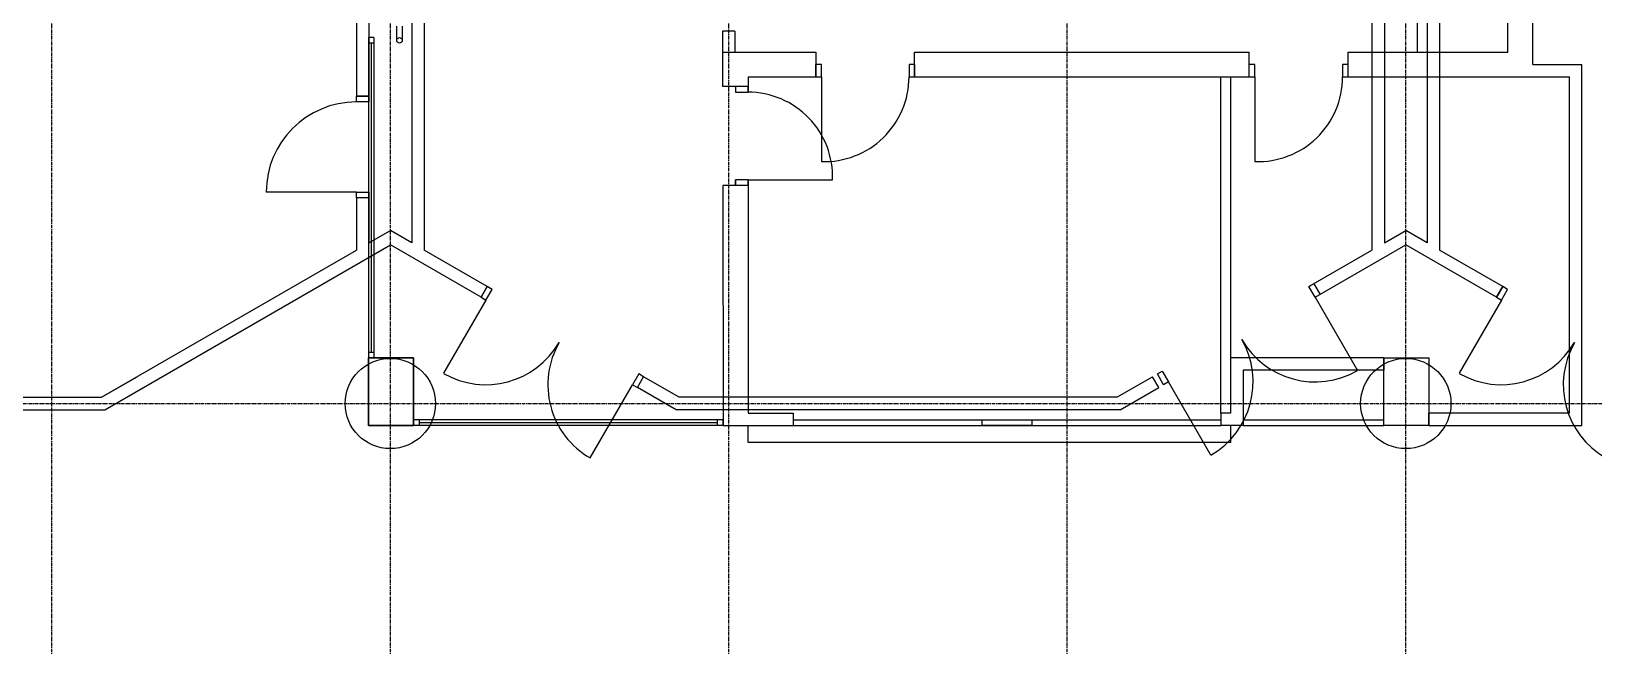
# Model space of a CAD drawing. Header units: millimetres. Extents: x -58291 to 85267, y -25390 to 74943.
# Drawn here: x -17716 to -3867, y 39128 to 44577 of the extents above; entities that cross this region are included whole.
import ezdxf

# ---------------------------------------------------------------- set-up
doc = ezdxf.new("R2010")
doc.units = ezdxf.units.MM
doc.linetypes.add('PCENTRE', pattern=[50.8, 31.75, -6.35, 6.35, -6.35])
doc.linetypes.add('PCENTRE2', pattern=[28.575, 19.05, -3.175, 3.175, -3.175])
for name, color, linetype in [('Basement 01 - Doors Windows and Openings', 1, 'Continuous'), ('Basement 01 - Structural Members', 5, 'Continuous'), ('Basement 01 - Walls', 3, 'Continuous'), ('Boundaries_and_building_grids', 140, 'PCENTRE2'), ('BRICK_WALLS_P4', 1, 'Continuous'), ('COLUMNS_P5', 5, 'Continuous'), ('DR', 8, 'Continuous'), ('SHOPFITTING', 4, 'Continuous'), ('WA', 6, 'Continuous'), ('WN', 4, 'Continuous')]:
    doc.layers.add(name, color=color, linetype=linetype)

msp = doc.modelspace()

# ---------------------------------------------------------------- linework, layer by layer
at = {"layer": 'Basement 01 - Doors Windows and Openings', "color": 1, "linetype": 'Continuous', "lineweight": -3}
for p, q in [((-14833, 43150, -4600), (-15633, 43150, -4600)), ((-13686, 42193, -4600), (-14061, 41544, -4600)), ((-6337, 42218, -4600), (-5962, 41569, -4600)), ((-4686, 42193, -4600), (-5061, 41544, -4600)), ((-12762, 40794, -4600), (-12387, 41443, -4600)), ((-7261, 40819, -4600), (-7636, 41468, -4600))]:
    msp.add_line(p, q, dxfattribs=at)
at = {"layer": 'Basement 01 - Doors Windows and Openings', "color": 1, "linetype": 'Continuous', "lineweight": -3, "elevation": -4600}
for points in [[(-14833, 43950), (-14833, 44000), (-14723, 44000), (-14723, 43950), (-14833, 43950)], [(-14833, 43100), (-14833, 43150), (-14723, 43150), (-14723, 43100), (-14833, 43100)], [(-13686, 42193), (-13631, 42288), (-13674, 42313), (-13729, 42218), (-13686, 42193)], [(-6337, 42218), (-6392, 42313), (-6348, 42338), (-6293, 42243), (-6337, 42218)], [(-4686, 42193), (-4631, 42288), (-4674, 42313), (-4729, 42218), (-4686, 42193)], [(-7679, 41443), (-7734, 41538), (-7691, 41563), (-7636, 41468), (-7679, 41443)], [(-12343, 41418), (-12288, 41513), (-12332, 41538), (-12387, 41443), (-12343, 41418)]]:
    msp.add_lwpolyline(points, dxfattribs=at)
at = {"layer": 'Basement 01 - Doors Windows and Openings', "color": 1, "linetype": 'Continuous', "lineweight": -3}
for centre, radius, start, end in [((-14833, 43150, -4600), 800, 90, 180), ((-7636, 41468, -4600), 750, 300, 30), ((-6337, 42218, -4600), 750, 210, 300), ((-13686, 42193, -4600), 750, 240, 330), ((-12387, 41443, -4600), 750, 149.9999, 240.0002), ((-4686, 42193, -4600), 750, 240, 330), ((-3387, 41443, -4600), 750, 150, 240)]:
    msp.add_arc(centre, radius, start, end, dxfattribs=at)
at = {"layer": 'Basement 01 - Structural Members', "color": 5, "linetype": 'Continuous', "lineweight": -3}
for centre in [(-14533, 41276, -4600), (-5533, 41276, -4600)]:
    msp.add_circle(centre, 400, dxfattribs=at)
at = {"layer": 'Basement 01 - Walls', "color": 3, "linetype": 'Continuous', "lineweight": -3}
for p, q in [((-14833, 46976, -4600), (-14833, 44000, -4600)), ((-14723, 46976, -4600), (-14723, 44000, -4600)), ((-14343, 46976, -4600), (-14343, 42700, -4600)), ((-14233, 46976, -4600), (-14233, 42636, -4600)), ((-5833, 46976, -4600), (-5833, 42636, -4600)), ((-5723, 46976, -4600), (-5723, 42700, -4600)), ((-5343, 46976, -4600), (-5343, 42700, -4600)), ((-5233, 46976, -4600), (-5233, 42636, -4600)), ((-14723, 44000, -4600), (-14833, 44000, -4600)), ((-14723, 43100, -4600), (-14833, 43100, -4600)), ((-14833, 43100, -4600), (-14833, 42636, -4600)), ((-14723, 43100, -4600), (-14723, 42700, -4600)), ((-14723, 42700, -4600), (-14533, 42809, -4600)), ((-14343, 42700, -4600), (-14533, 42809, -4600)), ((-5723, 42700, -4600), (-5533, 42809, -4600)), ((-5343, 42700, -4600), (-5533, 42809, -4600)), ((-17064, 41221, -4600), (-14533, 42682, -4600)), ((-13729, 42218, -4600), (-14533, 42682, -4600)), ((-6337, 42218, -4600), (-5533, 42682, -4600)), ((-4729, 42218, -4600), (-5533, 42682, -4600)), ((-17094, 41331, -4600), (-14833, 42636, -4600)), ((-13674, 42313, -4600), (-14233, 42636, -4600)), ((-6392, 42313, -4600), (-5833, 42636, -4600)), ((-4674, 42313, -4600), (-5233, 42636, -4600)), ((-13729, 42218, -4600), (-13674, 42313, -4600)), ((-6337, 42218, -4600), (-6392, 42313, -4600)), ((-4729, 42218, -4600), (-4674, 42313, -4600)), ((-17094, 41331, -4600), (-16777, 41513, -4600)), ((-17064, 41221, -4600), (-16722, 41418, -4600)), ((-12343, 41418, -4600), (-12288, 41513, -4600)), ((-12001, 41221, -4600), (-12343, 41418, -4600)), ((-11972, 41331, -4600), (-12288, 41513, -4600)), ((-8094, 41331, -4600), (-7777, 41513, -4600)), ((-8064, 41221, -4600), (-7722, 41418, -4600)), ((-7722, 41418, -4600), (-7777, 41513, -4600)), ((-22172, 41331, -4600), (-17094, 41331, -4600)), ((-8094, 41331, -4600), (-11972, 41331, -4600)), ((-22201, 41221, -4600), (-17064, 41221, -4600)), ((-8064, 41221, -4600), (-12001, 41221, -4600))]:
    msp.add_line(p, q, dxfattribs=at)
at = {"layer": 'Boundaries_and_building_grids', "color": 140, "linetype": 'PCENTRE', "lineweight": -3}
for p, q in [((-17533, -17978), (-17533, 67826)), ((-14533, -17978), (-14533, 67826)), ((-11533, -17978), (-11533, 67826)), ((-8533, -17978), (-8533, 67826)), ((-5533, -17978), (-5533, 67826)), ((-52891, 41276), (85267, 41276))]:
    msp.add_line(p, q, dxfattribs=at)
at = {"layer": 'BRICK_WALLS_P4', "linetype": 'Continuous'}
for p, q in [((-4628, 44391), (-4628, 52981)), ((-4408, 44281), (-4408, 52981)), ((-11588, 44391), (-11588, 44086)), ((-11588, 44391), (-10763, 44391)), ((-10763, 44391), (-10763, 44171)), ((-9886, 44391), (-6920, 44391)), ((-9886, 44171), (-9886, 44391)), ((-6043, 44391), (-4628, 44391)), ((-4408, 44281), (-3973, 44281)), ((-3973, 41081), (-3973, 44281)), ((-11363, 44171), (-10763, 44171)), ((-11363, 44171), (-11363, 44036)), ((-9886, 44171), (-6870, 44171)), ((-6093, 44171), (-4083, 44171)), ((-4083, 41191), (-4083, 44171)), ((-11586, 43209), (-11583, 41081)), ((-11363, 43259), (-11363, 41191)), ((-5728, 41681), (-7083, 41681)), ((-6973, 41571), (-6973, 41081)), ((-5728, 41571), (-6973, 41571)), ((-5728, 41681), (-5728, 41571)), ((-11363, 41191), (-10963, 41191)), ((-10963, 41191), (-10963, 41081)), ((-7083, 41191), (-7173, 41191)), ((-7173, 41191), (-7173, 41081)), ((-4083, 41191), (-5328, 41191)), ((-5328, 41081), (-5328, 41191)), ((-11583, 41081), (-10963, 41081)), ((-6973, 41081), (-7173, 41081)), ((-5328, 41081), (-3973, 41081))]:
    msp.add_line(p, q, dxfattribs=at)
at = {"layer": 'BRICK_WALLS_P4'}
for p, q in [((-6920, 44171), (-6920, 44391)), ((-6043, 44171), (-6043, 44391)), ((-11363, 44086), (-11588, 44086)), ((-7173, 41191), (-7173, 44171)), ((-7083, 41191), (-7083, 44171)), ((-11363, 43209), (-11586, 43209))]:
    msp.add_line(p, q, dxfattribs=at)
at = {"layer": 'COLUMNS_P5', "linetype": 'Continuous', "lineweight": -3}
msp.add_lwpolyline([(-14728, 41191), (-14728, 41081), (-14728, 41681), (-14328, 41681), (-14328, 41081), (-14728, 41081), (-14328, 41081), (-14328, 41681), (-14728, 41681), (-14728, 41081), (-14728, 41681), (-14328, 41681), (-14328, 41081)], dxfattribs=at)
msp.add_lwpolyline([(-5328, 41681), (-5328, 41081), (-5728, 41081), (-5728, 41681)], close=True, dxfattribs=at)
at = {"layer": 'DR', "linetype": 'Continuous'}
for p, q in [((-10763, 44281), (-10763, 44171)), ((-10763, 44281), (-10763, 44171)), ((-10713, 44281), (-10763, 44281)), ((-10713, 44281), (-10763, 44281)), ((-10713, 44171), (-10713, 44281)), ((-10713, 44171), (-10713, 44281)), ((-9936, 44281), (-9936, 44171)), ((-9886, 44281), (-9936, 44281)), ((-9886, 44171), (-9886, 44281)), ((-6870, 44281), (-6920, 44281)), ((-6870, 44281), (-6920, 44281)), ((-6870, 44171), (-6870, 44281)), ((-6870, 44171), (-6870, 44281)), ((-6043, 44281), (-6093, 44281)), ((-6093, 44281), (-6093, 44171)), ((-11473, 44086), (-11473, 44036)), ((-11363, 44036), (-11363, 44086)), ((-10763, 44171), (-10713, 44171)), ((-10763, 44171), (-10713, 44171)), ((-10713, 44171), (-10713, 43421)), ((-9936, 44171), (-9886, 44171)), ((-6920, 44171), (-6870, 44171)), ((-6920, 44171), (-6870, 44171)), ((-6870, 44171), (-6870, 43421)), ((-6093, 44171), (-6043, 44171)), ((-11473, 44036), (-11363, 44036)), ((-11363, 43259), (-11473, 43259)), ((-11473, 43259), (-11473, 43209)), ((-11363, 43209), (-11363, 43259)), ((-11363, 43259), (-10613, 43259))]:
    msp.add_line(p, q, dxfattribs=at)
for centre, start, end in [((-10686, 44171), 267.9371, 0), ((-6843, 44171), 267.9371, 0), ((-11363, 43286), 357.9366, 90)]:
    msp.add_arc(centre, 750, start, end, dxfattribs=at)
at = {"layer": 'SHOPFITTING', "linetype": 'Continuous'}
for p, q in [((-5428, 44391), (-5428, 46981)), ((-6973, 41131), (-5728, 41131)), ((-11363, 40931), (-11363, 41081)), ((-7083, 40931), (-7083, 41081)), ((-6973, 41081), (-5728, 41081)), ((-7083, 40931), (-11363, 40931))]:
    msp.add_line(p, q, dxfattribs=at)
at = {"layer": 'WA', "linetype": 'Continuous'}
for p, q in [((-11479, 44577), (-11589, 44577)), ((-11589, 44577), (-11589, 44391)), ((-10763, 44281), (-10763, 44171)), ((-10763, 44281), (-10763, 44171)), ((-10763, 44171), (-10763, 44281)), ((-10763, 44281), (-10763, 44171)), ((-9886, 44171), (-9886, 44281)), ((-9886, 44281), (-9886, 44171)), ((-9886, 44171), (-9886, 44281)), ((-11473, 43209), (-11473, 43259)), ((-11363, 43209), (-11473, 43209)), ((-11363, 43209), (-11363, 43259)), ((-5728, 41681), (-5728, 41571))]:
    msp.add_line(p, q, dxfattribs=at)
at = {"layer": 'WA'}
msp.add_line((-11479, 44577), (-11479, 44391), dxfattribs=at)
at = {"layer": 'WN', "linetype": 'Continuous'}
for p, q in [((-14478, 44621), (-14478, 44496)), ((-14428, 44621), (-14428, 44496)), ((-14678, 44521), (-14728, 44521)), ((-14728, 44521), (-14728, 41681)), ((-14678, 44471), (-14728, 44471)), ((-14703, 44471), (-14703, 41731)), ((-14678, 44521), (-14678, 41681)), ((-14728, 41731), (-14678, 41731)), ((-11583, 41131), (-14328, 41131)), ((-14278, 41131), (-14278, 41081)), ((-11633, 41081), (-11633, 41131)), ((-11583, 41081), (-11583, 41131)), ((-10963, 41131), (-7173, 41131)), ((-9288, 41131), (-8848, 41131)), ((-9288, 41081), (-9288, 41131)), ((-8848, 41131), (-8848, 41081)), ((-11583, 41081), (-14328, 41081)), ((-11633, 41106), (-14278, 41106)), ((-10963, 41081), (-7173, 41081)), ((-8848, 41081), (-9288, 41081))]:
    msp.add_line(p, q, dxfattribs=at)
msp.add_circle((-14452, 44496), 24.5, dxfattribs=at)

doc.saveas('drawing.dxf')
